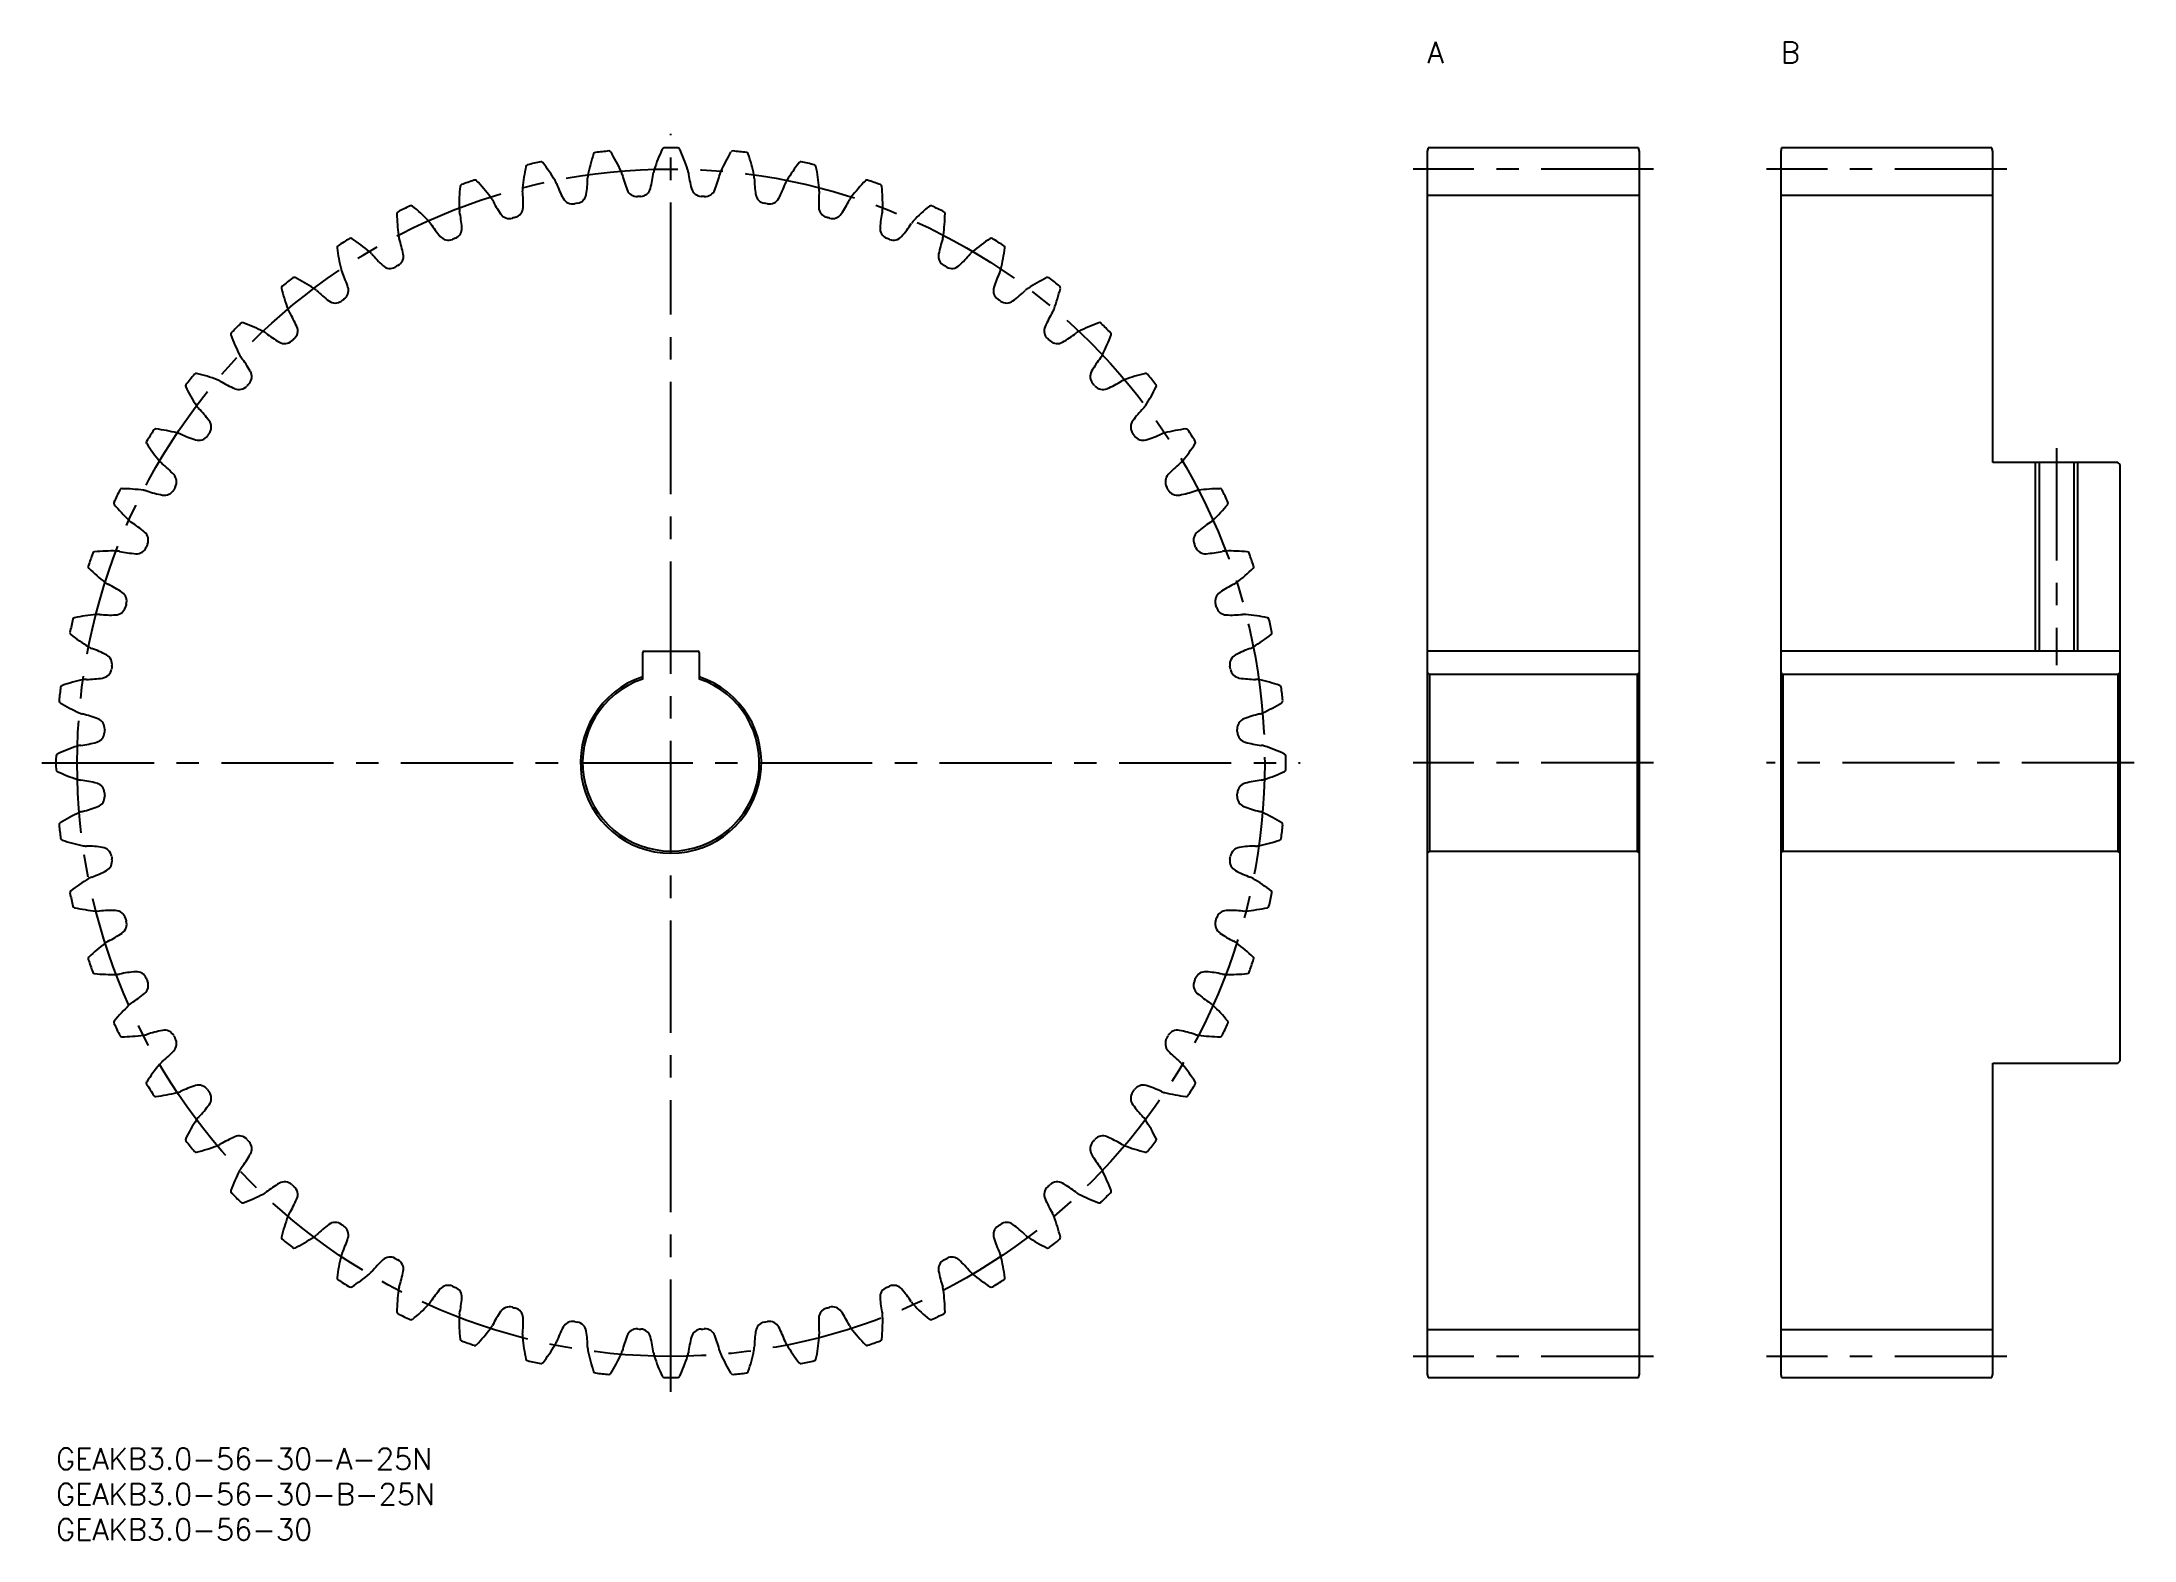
# Model space of a CAD drawing. Extents: x -2 to 294, y -13 to 199.
import ezdxf

# ---------------------------------------------------------------- set-up
doc = ezdxf.new("R2010")
doc.units = 0
doc.header["$LTSCALE"] = 0.5
doc.linetypes.add('CENTER', pattern=[50.8, 31.75, -6.35, 6.35, -6.35])
for name, color, linetype in [('MSM_CENTER', 1, 'CENTER'), ('MSM_CONTINUOUS', 7, 'CONTINUOUS'), ('MSM_NARROW', 5, 'CONTINUOUS'), ('MSM_PART_NUMBER', 7, 'CONTINUOUS')]:
    doc.layers.add(name, color=color, linetype=linetype)
doc.styles.get("Standard").update_dxf_attribs({"font": 'txt.shx', "height": 3, "bigfont": 'bigfont.shx'})

# ---------------------------------------------------------------- blocks, each defined once
blk = doc.blocks.new('*U3')
at = {"layer": 'MSM_PART_NUMBER'}
blk.add_text('GEAKB3.0-56-30-A-25N', height=3, dxfattribs=at).set_placement((0, -3))
blk = doc.blocks.new('*U4')
at = {"layer": 'MSM_PART_NUMBER'}
blk.add_text('GEAKB3.0-56-30-B-25N', height=3, dxfattribs=at).set_placement((0, -8))
blk = doc.blocks.new('*U5')
at = {"layer": 'MSM_PART_NUMBER'}
blk.add_text('GEAKB3.0-56-30', height=3, dxfattribs=at).set_placement((0, -13))
blk = doc.blocks.new('*U6')
at = {"layer": 'MSM_PART_NUMBER'}
blk.add_text('A', height=3, dxfattribs=at).set_placement((194, 196))
blk = doc.blocks.new('*U7')
at = {"layer": 'MSM_PART_NUMBER'}
blk.add_text('B', height=3, dxfattribs=at).set_placement((244, 196))

msp = doc.modelspace()

# ---------------------------------------------------------------- linework, layer by layer
at = {"layer": 'MSM_CENTER'}
for p, q in [((87, 8), (87, 186)), ((226, 181), (192, 181)), ((276, 181), (242, 181)), ((283, 141.5), (283, 110.8)), ((-2, 97), (176, 97)), ((226, 97), (192, 97)), ((294, 97), (242, 97)), ((226, 13), (192, 13)), ((276, 13), (242, 13))]:
    msp.add_line(p, q, dxfattribs=at)
msp.add_circle((87, 97), 84, dxfattribs=at)
at = {"layer": 'MSM_CONTINUOUS'}
for p, q in [((194.13, 184), (194, 183.5)), ((223.87, 184), (194.13, 184)), ((224, 183.5), (223.87, 184)), ((244.13, 184), (244, 183.5)), ((273.87, 184), (244.13, 184)), ((274, 183.5), (273.87, 184)), ((194, 183.5), (194, 10.5)), ((224, 10.5), (224, 183.5)), ((244, 183.5), (244, 10.5)), ((274, 139.5), (274, 183.5)), ((224, 177.25), (194, 177.25)), ((274, 177.25), (244, 177.25)), ((291.7, 139.5), (274, 139.5)), ((280.54, 139.5), (280.54, 112.8)), ((285.46, 139.5), (285.46, 112.8)), ((292, 139.2), (291.7, 139.5)), ((292, 54.8), (292, 139.2)), ((83, 108.84), (83, 112.6)), ((83.2, 112.8), (90.8, 112.8)), ((91, 112.6), (91, 108.84)), ((224, 112.8), (194, 112.8)), ((292, 112.8), (244, 112.8)), ((194, 109.8), (194.3, 109.5)), ((223.7, 109.5), (224, 109.8)), ((244, 109.8), (244.3, 109.5)), ((291.7, 109.5), (292, 109.8)), ((194.3, 109.5), (194.3, 84.5)), ((223.7, 109.5), (194.3, 109.5)), ((223.7, 109.5), (223.7, 84.5)), ((244.3, 109.5), (244.3, 84.5)), ((291.7, 109.5), (244.3, 109.5)), ((291.7, 109.5), (291.7, 84.5)), ((194.3, 84.5), (194, 84.2)), ((194.3, 84.5), (223.7, 84.5)), ((224, 84.2), (223.7, 84.5)), ((244.3, 84.5), (244, 84.2)), ((244.3, 84.5), (291.7, 84.5)), ((292, 84.2), (291.7, 84.5)), ((274, 10.5), (274, 54.5)), ((274, 54.5), (291.7, 54.5)), ((291.7, 54.5), (292, 54.8)), ((224, 16.75), (194, 16.75)), ((274, 16.75), (244, 16.75)), ((194, 10.5), (194.13, 10)), ((194.13, 10), (223.87, 10)), ((223.87, 10), (224, 10.5)), ((244, 10.5), (244.13, 10)), ((244.13, 10), (273.87, 10)), ((273.87, 10), (274, 10.5))]:
    msp.add_line(p, q, dxfattribs=at)
for centre, radius, start, end in [((87, 97), 87, 95.7957, 97.0614), ((78.24, 183.26), 0.3, 31.1006, 95.7957), ((111.21, 172.13), 28, 155.328, 161.6071), ((86.04, 183.69), 0.3, 90.6328, 155.328), ((87, 97), 87, 89.3672, 90.6328), ((87.96, 183.69), 0.3, 24.672, 89.3672), ((62.79, 172.13), 28, 18.3929, 24.672), ((95.76, 183.26), 0.3, 84.2043, 148.8994), ((87, 97), 87, 82.9386, 84.2043), ((93.89, 175.64), 28, 168.1851, 174.4643), ((66.78, 181.31), 0.3, 103.49, 168.1851), ((87, 97), 87, 102.2243, 103.49), ((68.64, 181.73), 0.3, 37.5291, 102.2243), ((46.67, 164.86), 28, 31.25, 37.5291), ((102.65, 174.37), 28, 161.7566, 168.0357), ((76.34, 183.04), 0.3, 97.0614, 161.7566), ((54.53, 168.95), 28, 24.8214, 31.1006), ((77.69, 179.66), 2.48, 13.7111, 24.8214), ((87, 180.18), 2.48, 161.6071, 172.7175), ((87, 180.18), 2.48, 7.2825, 18.3929), ((96.31, 179.66), 2.48, 155.1786, 166.2889), ((119.47, 168.95), 28, 148.8994, 155.1786), ((97.66, 183.04), 0.3, 18.2434, 82.9386), ((71.35, 174.37), 28, 11.9643, 18.2434), ((127.33, 164.86), 28, 142.4709, 148.75), ((105.36, 181.73), 0.3, 77.7757, 142.4709), ((87, 97), 87, 76.51, 77.7757), ((107.22, 181.31), 0.3, 11.8149, 76.5101), ((80.11, 175.64), 28, 5.5357, 11.8149), ((85.04, 175.91), 28, 174.6137, 180.8929), ((57.46, 178.51), 0.3, 109.9185, 174.6137), ((87, 97), 87, 108.6529, 109.9185), ((59.27, 179.15), 0.3, 43.9577, 108.6529), ((39.33, 159.92), 28, 37.6786, 43.9577), ((68.49, 178.1), 2.48, 174.4643, 185.5746), ((48.87, 176.19), 17.23, 357.9086, 5.5438), ((68.49, 178.1), 2.48, 20.1397, 31.25), ((86.99, 184.89), 17.23, 200.1705, 207.8057), ((57.98, 179.96), 17.23, 351.48, 359.1152), ((77.69, 179.66), 2.48, 168.0357, 179.146), ((96.84, 184.34), 17.23, 193.7419, 201.3771), ((82.19, 178.61), 1.5, 201.3771, 273.3749), ((82.65, 178.63), 1.5, 273.0536, 345.0515), ((67.45, 182.69), 17.23, 345.0515, 352.6867), ((106.55, 182.69), 17.23, 187.3133, 194.9485), ((91.35, 178.63), 1.5, 194.9485, 266.9464), ((91.81, 178.61), 1.5, 266.6251, 338.6229), ((77.16, 184.34), 17.23, 338.6229, 346.2581), ((96.31, 179.66), 2.48, 0.854, 11.9643), ((116.02, 179.96), 17.23, 180.8848, 188.52), ((87.01, 184.89), 17.23, 332.1943, 339.8295), ((105.51, 178.1), 2.48, 148.75, 159.8603), ((125.13, 176.19), 17.23, 174.4562, 182.0914), ((105.51, 178.1), 2.48, 354.4254, 5.5357), ((134.67, 159.92), 28, 136.0423, 142.3214), ((114.73, 179.15), 0.3, 71.3471, 136.0423), ((87, 97), 87, 70.0815, 71.3471), ((116.54, 178.51), 0.3, 5.3863, 70.0815), ((88.96, 175.91), 28, 359.1071, 5.3863), ((48.52, 174.69), 0.3, 116.3471, 181.0423), ((76.22, 175.2), 28, 181.0423, 187.3214), ((87, 97), 87, 115.0815, 116.3471), ((50.25, 175.52), 0.3, 50.3863, 115.0815), ((32.59, 154.19), 28, 44.1071, 50.3863), ((59.53, 175.52), 2.48, 180.8929, 192.0032), ((40.24, 171.42), 17.23, 4.3372, 11.9724), ((59.53, 175.52), 2.48, 26.5682, 37.6786), ((77.15, 184.34), 17.23, 206.5991, 214.2343), ((64.15, 175.49), 1.5, 214.2343, 286.2321), ((64.59, 175.62), 1.5, 285.9108, 357.9086), ((73.08, 177.56), 1.5, 207.8057, 279.8035), ((87, 97), 80.25, 99.4822, 99.8035), ((73.53, 177.63), 1.5, 279.4822, 351.48), ((87, 97), 80.25, 93.0536, 93.3749), ((87, 97), 80.25, 86.6251, 86.9464), ((100.47, 177.63), 1.5, 188.52, 260.5178), ((87, 97), 80.25, 80.1965, 80.5178), ((100.92, 177.56), 1.5, 260.1965, 332.1943), ((109.41, 175.62), 1.5, 182.0914, 254.0892), ((109.85, 175.49), 1.5, 253.7679, 325.7657), ((96.85, 184.34), 17.23, 325.7657, 333.4009), ((114.47, 175.52), 2.48, 142.3214, 153.4318), ((133.76, 171.42), 17.23, 168.0276, 175.6628), ((114.47, 175.52), 2.48, 347.9968, 359.1072), ((141.41, 154.19), 28, 129.6137, 135.8929), ((123.75, 175.52), 0.3, 64.9185, 129.6137), ((87, 97), 87, 63.6529, 64.9185), ((97.78, 175.2), 28, 352.6786, 358.9577), ((125.48, 174.69), 0.3, 358.9577, 63.6529), ((50.91, 171.95), 2.48, 32.9968, 44.1071), ((67.44, 182.69), 17.23, 213.0276, 220.6628), ((55.93, 172.61), 1.5, 292.3394, 4.3372), ((87, 97), 80.25, 105.9108, 106.2321), ((87, 97), 80.25, 73.7679, 74.0892), ((118.07, 172.61), 1.5, 175.6628, 247.6607), ((106.56, 182.69), 17.23, 319.3372, 326.9724), ((123.09, 171.95), 2.48, 135.8929, 147.0032), ((40.06, 169.9), 0.3, 122.7757, 187.4709), ((67.53, 173.5), 28, 187.4709, 193.75), ((87, 97), 87, 121.51, 122.7757), ((41.69, 170.92), 0.3, 56.8149, 121.51), ((26.52, 147.73), 28, 50.5357, 56.8149), ((42.74, 167.43), 2.48, 39.4254, 50.5357), ((57.97, 179.96), 17.23, 219.4562, 227.0914), ((47.66, 168.66), 1.5, 298.7679, 10.7657), ((50.91, 171.95), 2.48, 187.3214, 198.4318), ((32.2, 165.72), 17.23, 10.7657, 18.4009), ((55.5, 172.44), 1.5, 220.6628, 292.6607), ((87, 97), 80.25, 112.3393, 112.6607), ((87, 97), 80.25, 67.3393, 67.6607), ((118.5, 172.44), 1.5, 247.3393, 319.3372), ((126.34, 168.66), 1.5, 169.2343, 241.2321), ((141.8, 165.72), 17.23, 161.5991, 169.2343), ((123.09, 171.95), 2.48, 341.5682, 352.6786), ((116.03, 179.96), 17.23, 312.9086, 320.5438), ((131.26, 167.43), 2.48, 129.4643, 140.5746), ((147.48, 147.73), 28, 123.1851, 129.4643), ((132.31, 170.92), 0.3, 58.49, 123.1851), ((87, 97), 87, 57.2243, 58.49), ((106.47, 173.5), 28, 346.25, 352.5291), ((133.94, 169.9), 0.3, 352.5291, 57.2244), ((42.74, 167.43), 2.48, 193.75, 204.8603), ((24.85, 159.15), 17.23, 17.1943, 24.8295), ((47.26, 168.44), 1.5, 227.0914, 299.0892), ((87, 97), 80.25, 118.7679, 119.0892), ((87, 97), 80.25, 60.9108, 61.2321), ((126.74, 168.44), 1.5, 240.9108, 312.9086), ((149.15, 159.15), 17.23, 155.1705, 162.8057), ((131.26, 167.43), 2.48, 335.1397, 346.25), ((32.2, 164.18), 0.3, 129.2043, 193.8994), ((59.09, 170.84), 28, 193.8994, 200.1786), ((87, 97), 87, 127.9386, 129.2043), ((33.7, 165.38), 0.3, 63.2434, 127.9386), ((21.22, 140.64), 28, 56.9643, 63.2434), ((35.14, 162.04), 2.48, 45.854, 56.9643), ((48.86, 176.19), 17.23, 225.8848, 233.52), ((39.88, 163.8), 1.5, 305.1965, 17.1943), ((134.12, 163.8), 1.5, 162.8057, 234.8035), ((125.14, 176.19), 17.23, 306.48, 314.1152), ((138.86, 162.04), 2.48, 123.0357, 134.146), ((152.78, 140.64), 28, 116.7566, 123.0357), ((140.3, 165.38), 0.3, 52.0614, 116.7566), ((87, 97), 87, 50.7957, 52.0614), ((114.91, 170.84), 28, 339.8214, 346.1006), ((141.8, 164.18), 0.3, 346.1006, 50.7958), ((35.14, 162.04), 2.48, 200.1786, 211.2889), ((18.28, 151.81), 17.23, 23.6229, 31.2581), ((39.51, 163.54), 1.5, 233.52, 305.5178), ((87, 97), 80.25, 125.1965, 125.5178), ((87, 97), 80.25, 54.4822, 54.8035), ((134.49, 163.54), 1.5, 234.4822, 306.48), ((155.72, 151.81), 17.23, 148.7419, 156.3771), ((138.86, 162.04), 2.48, 328.7111, 339.8214), ((25.02, 157.63), 0.3, 135.6328, 200.328), ((51, 167.25), 28, 200.328, 206.6071), ((87, 97), 87, 134.3672, 135.6328), ((26.37, 158.98), 0.3, 69.672, 134.3672), ((16.75, 133), 28, 63.3929, 69.672), ((28.18, 155.82), 2.48, 52.2825, 63.3929), ((40.23, 171.42), 17.23, 232.3133, 239.9485), ((87, 97), 80.25, 131.6251, 131.9464), ((32.7, 158.11), 1.5, 311.625, 23.6229), ((141.3, 158.11), 1.5, 156.3771, 228.3749), ((87, 97), 80.25, 48.0536, 48.3749), ((133.77, 171.42), 17.23, 300.0515, 307.6867), ((145.82, 155.82), 2.48, 116.6071, 127.7175), ((157.25, 133), 28, 110.328, 116.6071), ((147.63, 158.98), 0.3, 45.6328, 110.328), ((87, 97), 87, 44.3672, 45.6328), ((123, 167.25), 28, 333.3929, 339.672), ((148.98, 157.63), 0.3, 339.672, 44.3672), ((28.18, 155.82), 2.48, 206.6071, 217.7175), ((12.58, 143.77), 17.23, 30.0515, 37.6867), ((32.36, 157.8), 1.5, 239.9485, 311.9464), ((141.64, 157.8), 1.5, 228.0536, 300.0515), ((161.42, 143.77), 17.23, 142.3133, 149.9485), ((145.82, 155.82), 2.48, 322.2825, 333.3929), ((87, 97), 87, 140.7957, 142.0614), ((19.82, 151.8), 0.3, 76.1006, 140.7958), ((13.16, 124.91), 28, 69.8214, 76.1006), ((21.96, 148.86), 2.48, 58.7111, 69.8214), ((32.19, 165.72), 17.23, 238.7419, 246.3771), ((26.2, 151.64), 1.5, 318.0536, 30.0515), ((147.8, 151.64), 1.5, 149.9485, 221.9464), ((141.81, 165.72), 17.23, 293.6229, 301.2581), ((152.04, 148.86), 2.48, 110.1786, 121.2889), ((160.84, 124.91), 28, 103.8994, 110.1786), ((154.18, 151.8), 0.3, 39.2043, 103.8994), ((87, 97), 87, 37.9386, 39.2043), ((18.62, 150.3), 0.3, 142.0614, 206.7566), ((43.36, 162.78), 28, 206.7566, 213.0357), ((25.89, 151.3), 1.5, 246.3771, 318.3749), ((87, 97), 80.25, 138.0536, 138.3749), ((87, 97), 80.25, 41.6251, 41.9464), ((148.11, 151.3), 1.5, 221.6251, 293.6229), ((130.64, 162.78), 28, 326.9643, 333.2434), ((155.38, 150.3), 0.3, 333.2434, 37.9386), ((21.96, 148.86), 2.48, 213.0357, 224.146), ((7.81, 135.14), 17.23, 36.48, 44.1152), ((20.46, 144.49), 1.5, 324.4822, 36.48), ((153.54, 144.49), 1.5, 143.52, 215.5178), ((166.19, 135.14), 17.23, 135.8848, 143.52), ((152.04, 148.86), 2.48, 315.854, 326.9643), ((13.08, 142.31), 0.3, 148.49, 213.1851), ((87, 97), 87, 147.2243, 148.49), ((36.27, 157.48), 28, 213.1851, 219.4643), ((14.1, 143.94), 0.3, 82.5291, 147.2243), ((10.5, 116.47), 28, 76.25, 82.5291), ((16.57, 141.26), 2.48, 65.1397, 76.25), ((24.85, 159.15), 17.23, 245.1705, 252.8057), ((20.2, 144.12), 1.5, 252.8057, 324.8035), ((87, 97), 80.25, 144.4822, 144.8035), ((87, 97), 80.25, 35.1965, 35.5178), ((153.8, 144.12), 1.5, 215.1965, 287.1943), ((149.15, 159.15), 17.23, 287.1943, 294.8295), ((157.43, 141.26), 2.48, 103.75, 114.8603), ((163.5, 116.47), 28, 97.4709, 103.75), ((137.73, 157.48), 28, 320.5357, 326.8149), ((159.9, 143.94), 0.3, 32.7757, 97.4709), ((87, 97), 87, 31.51, 32.7757), ((160.92, 142.31), 0.3, 326.8149, 31.5101), ((16.57, 141.26), 2.48, 219.4643, 230.5746), ((4.04, 126.03), 17.23, 42.9086, 50.5438), ((169.96, 126.03), 17.23, 129.4562, 137.0914), ((157.43, 141.26), 2.48, 309.4254, 320.5357), ((15.56, 136.74), 1.5, 330.9108, 42.9086), ((158.44, 136.74), 1.5, 137.0914, 209.0892), ((8.48, 133.75), 0.3, 154.9185, 219.6137), ((87, 97), 87, 153.6529, 154.9185), ((29.81, 151.41), 28, 219.6137, 225.8929), ((9.31, 135.48), 0.3, 88.9577, 153.6529), ((8.8, 107.78), 28, 82.6786, 88.9577), ((12.05, 133.09), 2.48, 71.5682, 82.6786), ((18.28, 151.8), 17.23, 251.5991, 259.2343), ((15.34, 136.34), 1.5, 259.2343, 331.2321), ((87, 97), 80.25, 150.9108, 151.2321), ((87, 97), 80.25, 28.7679, 29.0892), ((158.66, 136.34), 1.5, 208.7679, 280.7657), ((155.72, 151.8), 17.23, 280.7657, 288.4009), ((161.95, 133.09), 2.48, 97.3214, 108.4318), ((165.2, 107.78), 28, 91.0423, 97.3214), ((144.19, 151.41), 28, 314.1071, 320.3863), ((164.69, 135.48), 0.3, 26.3471, 91.0423), ((87, 97), 87, 25.0815, 26.3471), ((165.52, 133.75), 0.3, 320.3863, 25.0815), ((12.05, 133.09), 2.48, 225.8929, 237.0032), ((1.31, 116.56), 17.23, 49.3372, 56.9724), ((172.69, 116.56), 17.23, 123.0276, 130.6628), ((161.95, 133.09), 2.48, 302.9968, 314.1072), ((11.39, 128.07), 1.5, 265.6628, 337.6607), ((11.56, 128.5), 1.5, 337.3393, 49.3372), ((87, 97), 80.25, 157.3393, 157.6607), ((162.44, 128.5), 1.5, 130.6628, 202.6607), ((87, 97), 80.25, 22.3393, 22.6607), ((162.61, 128.07), 1.5, 202.3393, 274.3372), ((4.85, 124.73), 0.3, 161.3471, 226.0423), ((87, 97), 87, 160.0815, 161.3471), ((24.08, 144.67), 28, 226.0423, 232.3214), ((5.49, 126.54), 0.3, 95.3863, 160.0814), ((8.09, 98.96), 28, 89.1071, 95.3863), ((8.48, 124.47), 2.48, 77.9968, 89.1071), ((12.58, 143.76), 17.23, 258.0276, 265.6628), ((161.42, 143.76), 17.23, 274.3372, 281.9724), ((165.52, 124.47), 2.48, 90.8929, 102.0032), ((165.91, 98.96), 28, 84.6137, 90.8929), ((149.92, 144.67), 28, 307.6786, 313.9577), ((168.51, 126.54), 0.3, 19.9185, 84.6137), ((87, 97), 87, 18.6529, 19.9185), ((169.15, 124.73), 0.3, 313.9577, 18.6529), ((8.48, 124.47), 2.48, 232.3214, 243.4318), ((-0.34, 106.85), 17.23, 55.7657, 63.4009), ((174.34, 106.85), 17.23, 116.5991, 124.2343), ((165.52, 124.47), 2.48, 296.5682, 307.6786), ((8.38, 119.41), 1.5, 272.0914, 344.0892), ((8.51, 119.85), 1.5, 343.7679, 55.7657), ((87, 97), 80.25, 163.7679, 164.0892), ((165.49, 119.85), 1.5, 124.2343, 196.2321), ((87, 97), 80.25, 15.9108, 16.2321), ((165.62, 119.41), 1.5, 195.9108, 267.9086), ((87, 97), 87, 166.51, 167.7757), ((2.69, 117.22), 0.3, 101.8149, 166.51), ((8.36, 90.11), 28, 95.5357, 101.8149), ((5.9, 115.51), 2.48, 84.4254, 95.5357), ((7.81, 135.13), 17.23, 264.4562, 272.0914), ((166.19, 135.13), 17.23, 267.9086, 275.5438), ((168.1, 115.51), 2.48, 84.4643, 95.5746), ((165.64, 90.11), 28, 78.1851, 84.4643), ((171.31, 117.22), 0.3, 13.49, 78.1851), ((87, 97), 87, 12.2243, 13.49), ((2.27, 115.36), 0.3, 167.7757, 232.4709), ((19.14, 137.33), 28, 232.4709, 238.75), ((5.9, 115.51), 2.48, 238.75, 249.8603), ((-0.89, 97.01), 17.23, 62.1943, 69.8295), ((83.2, 112.6), 0.2, 90, 180), ((90.8, 112.6), 0.2, 0, 90), ((174.89, 97.01), 17.23, 110.1705, 117.8057), ((168.1, 115.51), 2.48, 290.1397, 301.25), ((154.86, 137.33), 28, 301.25, 307.5291), ((171.73, 115.36), 0.3, 307.5291, 12.2244), ((6.37, 110.47), 1.5, 278.52, 350.5178), ((6.44, 110.92), 1.5, 350.1965, 62.1943), ((87, 97), 80.25, 170.1965, 170.5178), ((167.56, 110.92), 1.5, 117.8057, 189.8035), ((87, 97), 80.25, 9.4822, 9.8035), ((167.63, 110.47), 1.5, 189.4822, 261.48), ((87, 97), 87, 172.9386, 174.2043), ((0.96, 107.66), 0.3, 108.2434, 172.9386), ((9.63, 81.35), 28, 101.9643, 108.2434), ((4.34, 106.31), 2.48, 90.854, 101.9643), ((4.04, 126.02), 17.23, 270.8848, 278.52), ((87, 97), 12.8, 108.21, 71.79), ((87, 97), 12.5, 108.6629, 71.3371), ((169.96, 126.02), 17.23, 261.48, 269.1152), ((169.66, 106.31), 2.48, 78.0357, 89.146), ((164.37, 81.35), 28, 71.7566, 78.0357), ((173.04, 107.66), 0.3, 7.0614, 71.7566), ((87, 97), 87, 5.7957, 7.0614), ((0.74, 105.76), 0.3, 174.2043, 238.8994), ((15.05, 129.47), 28, 238.8994, 245.1786), ((4.34, 106.31), 2.48, 245.1786, 256.2889), ((-0.34, 87.16), 17.23, 68.6229, 76.2581), ((174.34, 87.16), 17.23, 103.7419, 111.3771), ((169.66, 106.31), 2.48, 283.7111, 294.8214), ((158.95, 129.47), 28, 294.8214, 301.1006), ((173.26, 105.76), 0.3, 301.1006, 5.7958), ((5.37, 101.35), 1.5, 284.9485, 356.9464), ((5.39, 101.81), 1.5, 356.625, 68.6229), ((87, 97), 80.25, 176.6251, 176.9464), ((168.61, 101.81), 1.5, 111.3771, 183.3749), ((87, 97), 80.25, 3.0536, 3.3749), ((168.63, 101.35), 1.5, 183.0536, 255.0515), ((87, 97), 87, 179.3672, 180.6328), ((0.31, 97.96), 0.3, 114.672, 179.3671), ((11.87, 72.79), 28, 108.3929, 114.672), ((3.82, 97), 2.48, 97.2825, 108.3929), ((1.31, 116.55), 17.23, 277.3133, 284.9485), ((172.69, 116.55), 17.23, 255.0515, 262.6867), ((170.18, 97), 2.48, 71.6071, 82.7175), ((162.13, 72.79), 28, 65.328, 71.6071), ((173.69, 97.96), 0.3, 0.6328, 65.328), ((87, 97), 87, 359.3672, 0.6328), ((0.31, 96.04), 0.3, 180.6328, 245.328), ((11.87, 121.21), 28, 245.328, 251.6071), ((162.13, 121.21), 28, 288.3929, 294.672), ((173.69, 96.04), 0.3, 294.672, 359.3672), ((3.82, 97), 2.48, 251.6071, 262.7175), ((1.31, 77.45), 17.23, 75.0515, 82.6867), ((5.37, 92.65), 1.5, 3.0536, 75.0515), ((5.39, 92.19), 1.5, 291.3771, 3.3749), ((87, 97), 80.25, 183.0536, 183.3749), ((87, 97), 80.25, 356.6251, 356.9464), ((168.61, 92.19), 1.5, 176.6251, 248.6229), ((168.63, 92.65), 1.5, 104.9485, 176.9464), ((172.69, 77.45), 17.23, 97.3133, 104.9485), ((170.18, 97), 2.48, 277.2825, 288.3929), ((15.05, 64.53), 28, 114.8214, 121.1006), ((4.34, 87.69), 2.48, 103.7111, 114.8214), ((-0.34, 106.84), 17.23, 283.7419, 291.3771), ((174.34, 106.84), 17.23, 248.6229, 256.2581), ((169.66, 87.69), 2.48, 65.1786, 76.2889), ((158.95, 64.53), 28, 58.8994, 65.1786), ((0.74, 88.24), 0.3, 121.1006, 185.7957), ((87, 97), 87, 185.7957, 187.0614), ((0.96, 86.34), 0.3, 187.0614, 251.7566), ((9.63, 112.65), 28, 251.7566, 258.0357), ((164.37, 112.65), 28, 281.9643, 288.2434), ((173.04, 86.34), 0.3, 288.2434, 352.9386), ((87, 97), 87, 352.9386, 354.2043), ((173.26, 88.24), 0.3, 354.2043, 58.8994), ((4.34, 87.69), 2.48, 258.0357, 269.146), ((4.04, 67.98), 17.23, 81.48, 89.1152), ((6.37, 83.53), 1.5, 9.4822, 81.48), ((6.44, 83.08), 1.5, 297.8057, 9.8035), ((87, 97), 80.25, 189.4822, 189.8035), ((167.56, 83.08), 1.5, 170.1965, 242.1943), ((87, 97), 80.25, 350.1965, 350.5178), ((167.63, 83.53), 1.5, 98.52, 170.5178), ((169.96, 67.98), 17.23, 90.8848, 98.52), ((169.66, 87.69), 2.48, 270.854, 281.9643), ((19.14, 56.67), 28, 121.25, 127.5291), ((5.9, 78.49), 2.48, 110.1397, 121.25), ((-0.89, 96.99), 17.23, 290.1705, 297.8057), ((174.89, 96.99), 17.23, 242.1943, 249.8295), ((168.1, 78.49), 2.48, 58.75, 69.8603), ((154.86, 56.67), 28, 52.4709, 58.75), ((2.27, 78.64), 0.3, 127.5291, 192.2243), ((87, 97), 87, 192.2243, 193.49), ((87, 97), 87, 346.51, 347.7757), ((171.73, 78.64), 0.3, 347.7757, 52.4709), ((2.69, 76.78), 0.3, 193.49, 258.1851), ((8.36, 103.89), 28, 258.1851, 264.4643), ((5.9, 78.49), 2.48, 264.4643, 275.5746), ((7.81, 58.87), 17.23, 87.9086, 95.5438), ((8.38, 74.59), 1.5, 15.9108, 87.9086), ((8.51, 74.15), 1.5, 304.2343, 16.2321), ((87, 97), 80.25, 195.9108, 196.2321), ((165.49, 74.15), 1.5, 163.7679, 235.7657), ((87, 97), 80.25, 343.7679, 344.0892), ((165.62, 74.59), 1.5, 92.0914, 164.0892), ((166.19, 58.87), 17.23, 84.4562, 92.0914), ((168.1, 78.49), 2.48, 264.4254, 275.5357), ((165.64, 103.89), 28, 275.5357, 281.8149), ((171.31, 76.78), 0.3, 281.8149, 346.5101), ((24.08, 49.33), 28, 127.6786, 133.9577), ((8.48, 69.53), 2.48, 116.5682, 127.6786), ((-0.34, 87.15), 17.23, 296.5991, 304.2343), ((174.34, 87.15), 17.23, 235.7657, 243.4009), ((165.52, 69.53), 2.48, 52.3214, 63.4318), ((149.92, 49.33), 28, 46.0423, 52.3214), ((4.85, 69.27), 0.3, 133.9577, 198.6528), ((87, 97), 87, 198.6529, 199.9185), ((87, 97), 87, 340.0815, 341.3471), ((169.15, 69.27), 0.3, 341.3471, 46.0423), ((5.49, 67.46), 0.3, 199.9185, 264.6137), ((8.09, 95.04), 28, 264.6137, 270.8929), ((8.48, 69.53), 2.48, 270.8929, 282.0032), ((12.58, 50.24), 17.23, 94.3372, 101.9724), ((11.39, 65.93), 1.5, 22.3393, 94.3372), ((11.56, 65.5), 1.5, 310.6628, 22.6607), ((87, 97), 80.25, 202.3393, 202.6607), ((162.44, 65.5), 1.5, 157.3393, 229.3372), ((87, 97), 80.25, 337.3393, 337.6607), ((162.61, 65.93), 1.5, 85.6628, 157.6607), ((161.42, 50.24), 17.23, 78.0276, 85.6628), ((165.52, 69.53), 2.48, 257.9968, 269.1071), ((165.91, 95.04), 28, 269.1071, 275.3863), ((168.51, 67.46), 0.3, 275.3863, 340.0815), ((29.81, 42.59), 28, 134.1071, 140.3863), ((12.05, 60.91), 2.48, 122.9968, 134.1071), ((1.31, 77.44), 17.23, 303.0276, 310.6628), ((172.69, 77.44), 17.23, 229.3372, 236.9724), ((161.95, 60.91), 2.48, 45.8929, 57.0032), ((144.19, 42.59), 28, 39.6137, 45.8929), ((8.48, 60.25), 0.3, 140.3863, 205.0814), ((87, 97), 87, 205.0815, 206.3471), ((87, 97), 87, 333.6529, 334.9185), ((165.52, 60.25), 0.3, 334.9185, 39.6137), ((9.31, 58.52), 0.3, 206.3471, 271.0423), ((8.8, 86.22), 28, 271.0423, 277.3214), ((12.05, 60.91), 2.48, 277.3214, 288.4318), ((18.28, 42.2), 17.23, 100.7657, 108.4009), ((15.34, 57.66), 1.5, 28.7679, 100.7657), ((87, 97), 80.25, 208.7679, 209.0892), ((15.56, 57.26), 1.5, 317.0914, 29.0892), ((158.44, 57.26), 1.5, 150.9108, 222.9086), ((87, 97), 80.25, 330.9108, 331.2321), ((158.66, 57.66), 1.5, 79.2343, 151.2321), ((155.72, 42.2), 17.23, 71.5991, 79.2343), ((161.95, 60.91), 2.48, 251.5682, 262.6786), ((165.2, 86.22), 28, 262.6786, 268.9577), ((164.69, 58.52), 0.3, 268.9577, 333.6529), ((36.27, 36.52), 28, 140.5357, 146.8149), ((16.57, 52.74), 2.48, 129.4254, 140.5357), ((4.04, 67.97), 17.23, 309.4562, 317.0914), ((169.96, 67.97), 17.23, 222.9086, 230.5438), ((157.43, 52.74), 2.48, 39.4643, 50.5746), ((137.73, 36.52), 28, 33.1851, 39.4643), ((13.08, 51.69), 0.3, 146.8149, 211.51), ((87, 97), 87, 211.51, 212.7757), ((10.5, 77.53), 28, 277.4709, 283.75), ((16.57, 52.74), 2.48, 283.75, 294.8603), ((24.85, 34.85), 17.23, 107.1943, 114.8295), ((20.2, 49.88), 1.5, 35.1965, 107.1943), ((87, 97), 80.25, 215.1965, 215.5178), ((20.46, 49.51), 1.5, 323.52, 35.5178), ((153.54, 49.51), 1.5, 144.4822, 216.48), ((87, 97), 80.25, 324.4822, 324.8035), ((153.8, 49.88), 1.5, 72.8057, 144.8035), ((149.15, 34.85), 17.23, 65.1705, 72.8057), ((157.43, 52.74), 2.48, 245.1397, 256.25), ((163.5, 77.53), 28, 256.25, 262.5291), ((87, 97), 87, 327.2243, 328.49), ((160.92, 51.69), 0.3, 328.49, 33.1851), ((14.1, 50.06), 0.3, 212.7757, 277.4709), ((7.81, 58.86), 17.23, 315.8848, 323.52), ((166.19, 58.86), 17.23, 216.48, 224.1152), ((159.9, 50.06), 0.3, 262.5291, 327.2243), ((43.36, 31.22), 28, 146.9643, 153.2434), ((21.96, 45.14), 2.48, 135.854, 146.9643), ((152.04, 45.14), 2.48, 33.0357, 44.146), ((130.64, 31.22), 28, 26.7566, 33.0357), ((18.62, 43.7), 0.3, 153.2434, 217.9386), ((87, 97), 87, 217.9386, 219.2043), ((19.82, 42.2), 0.3, 219.2043, 283.8994), ((13.16, 69.09), 28, 283.8994, 290.1786), ((21.96, 45.14), 2.48, 290.1786, 301.2889), ((32.19, 28.28), 17.23, 113.6229, 121.2581), ((25.89, 42.7), 1.5, 41.625, 113.6229), ((12.58, 50.23), 17.23, 322.3133, 329.9485), ((87, 97), 80.25, 221.6251, 221.9464), ((26.2, 42.36), 1.5, 329.9485, 41.9464), ((147.8, 42.36), 1.5, 138.0536, 210.0515), ((161.42, 50.23), 17.23, 210.0515, 217.6867), ((87, 97), 80.25, 318.0536, 318.3749), ((148.11, 42.7), 1.5, 66.3771, 138.3749), ((141.81, 28.28), 17.23, 58.7419, 66.3771), ((152.04, 45.14), 2.48, 238.7111, 249.8214), ((160.84, 69.09), 28, 249.8214, 256.1006), ((154.18, 42.2), 0.3, 256.1006, 320.7958), ((87, 97), 87, 320.7957, 322.0614), ((155.38, 43.7), 0.3, 322.0614, 26.7566), ((51, 26.75), 28, 153.3929, 159.672), ((28.18, 38.18), 2.48, 142.2825, 153.3929), ((145.82, 38.18), 2.48, 26.6071, 37.7175), ((123, 26.75), 28, 20.328, 26.6071), ((25.02, 36.37), 0.3, 159.672, 224.3672), ((87, 97), 87, 224.3672, 225.6328), ((16.75, 61), 28, 290.328, 296.6071), ((28.18, 38.18), 2.48, 296.6071, 307.7175), ((40.23, 22.58), 17.23, 120.0515, 127.6867), ((32.36, 36.2), 1.5, 48.0536, 120.0515), ((87, 97), 80.25, 228.0536, 228.3749), ((32.7, 35.89), 1.5, 336.3771, 48.3749), ((141.3, 35.89), 1.5, 131.6251, 203.6229), ((87, 97), 80.25, 311.6251, 311.9464), ((141.64, 36.2), 1.5, 59.9485, 131.9464), ((133.77, 22.58), 17.23, 52.3133, 59.9485), ((145.82, 38.18), 2.48, 232.2825, 243.3929), ((157.25, 61), 28, 243.3929, 249.672), ((87, 97), 87, 314.3672, 315.6328), ((148.98, 36.37), 0.3, 315.6328, 20.328), ((26.37, 35.02), 0.3, 225.6328, 290.328), ((59.09, 23.16), 28, 159.8214, 166.1006), ((35.14, 31.96), 2.48, 148.7111, 159.8214), ((18.28, 42.19), 17.23, 328.7419, 336.3771), ((155.72, 42.19), 17.23, 203.6229, 211.2581), ((138.86, 31.96), 2.48, 20.1786, 31.2889), ((114.91, 23.16), 28, 13.8994, 20.1786), ((147.63, 35.02), 0.3, 249.672, 314.3672), ((32.2, 29.82), 0.3, 166.1006, 230.7958), ((21.22, 53.36), 28, 296.7566, 303.0357), ((35.14, 31.96), 2.48, 303.0357, 314.146), ((48.86, 17.81), 17.23, 126.48, 134.1152), ((39.51, 30.46), 1.5, 54.4822, 126.48), ((87, 97), 80.25, 234.4822, 234.8035), ((24.85, 34.85), 17.23, 335.1705, 342.8057), ((39.88, 30.2), 1.5, 342.8057, 54.8035), ((134.12, 30.2), 1.5, 125.1965, 197.1943), ((149.15, 34.85), 17.23, 197.1943, 204.8295), ((87, 97), 80.25, 305.1965, 305.5178), ((134.49, 30.46), 1.5, 53.52, 125.5178), ((125.14, 17.81), 17.23, 45.8848, 53.52), ((138.86, 31.96), 2.48, 225.854, 236.9643), ((152.78, 53.36), 28, 236.9643, 243.2434), ((141.8, 29.82), 0.3, 309.2043, 13.8994), ((87, 97), 87, 230.7957, 232.0614), ((33.7, 28.62), 0.3, 232.0614, 296.7566), ((67.53, 20.5), 28, 166.25, 172.5291), ((42.74, 26.57), 2.48, 155.1397, 166.25), ((57.97, 14.04), 17.23, 132.9086, 140.5438), ((47.26, 25.56), 1.5, 60.9108, 132.9086), ((87, 97), 80.25, 240.9108, 241.2321), ((47.66, 25.34), 1.5, 349.2343, 61.2321), ((126.34, 25.34), 1.5, 118.7679, 190.7657), ((87, 97), 80.25, 298.7679, 299.0892), ((126.74, 25.56), 1.5, 47.0914, 119.0892), ((116.03, 14.04), 17.23, 39.4562, 47.0914), ((131.26, 26.57), 2.48, 13.75, 24.8603), ((106.47, 20.5), 28, 7.4709, 13.75), ((140.3, 28.62), 0.3, 243.2434, 307.9386), ((87, 97), 87, 307.9386, 309.2043), ((40.06, 24.1), 0.3, 172.5291, 237.2243), ((87, 97), 87, 237.2243, 238.49), ((26.52, 46.27), 28, 303.1851, 309.4643), ((42.74, 26.57), 2.48, 309.4643, 320.5746), ((32.2, 28.28), 17.23, 341.5991, 349.2343), ((141.8, 28.28), 17.23, 190.7657, 198.4009), ((131.26, 26.57), 2.48, 219.4254, 230.5357), ((147.48, 46.27), 28, 230.5357, 236.8149), ((87, 97), 87, 301.51, 302.7757), ((133.94, 24.1), 0.3, 302.7757, 7.4709), ((41.69, 23.08), 0.3, 238.49, 303.1851), ((76.22, 18.8), 28, 172.6786, 178.9577), ((50.91, 22.05), 2.48, 161.5682, 172.6786), ((67.44, 11.31), 17.23, 139.3372, 146.9724), ((55.5, 21.56), 1.5, 67.3393, 139.3372), ((87, 97), 80.25, 247.3393, 247.6607), ((55.93, 21.39), 1.5, 355.6628, 67.6607), ((40.24, 22.58), 17.23, 348.0276, 355.6628), ((118.07, 21.39), 1.5, 112.3393, 184.3372), ((133.76, 22.58), 17.23, 184.3372, 191.9724), ((87, 97), 80.25, 292.3393, 292.6607), ((118.5, 21.56), 1.5, 40.6628, 112.6607), ((106.56, 11.31), 17.23, 33.0276, 40.6628), ((123.09, 22.05), 2.48, 7.3214, 18.4318), ((97.78, 18.8), 28, 1.0423, 7.3214), ((132.31, 23.08), 0.3, 236.8149, 301.5101), ((48.52, 19.31), 0.3, 178.9577, 243.6529), ((87, 97), 87, 243.6529, 244.9185), ((50.25, 18.48), 0.3, 244.9185, 309.6137), ((32.59, 39.81), 28, 309.6137, 315.8929), ((50.91, 22.05), 2.48, 315.8929, 327.0032), ((59.53, 18.48), 2.48, 167.9968, 179.1071), ((85.04, 18.09), 28, 179.1071, 185.3863), ((77.15, 9.66), 17.23, 145.7657, 153.4009), ((64.15, 18.51), 1.5, 73.7679, 145.7657), ((87, 97), 80.25, 253.7679, 254.0892), ((64.59, 18.38), 1.5, 2.0914, 74.0892), ((48.87, 17.81), 17.23, 354.4562, 2.0914), ((73.08, 16.44), 1.5, 80.1965, 152.1943), ((87, 97), 80.25, 260.1965, 260.5178), ((73.53, 16.37), 1.5, 8.52, 80.5178), ((100.47, 16.37), 1.5, 99.4822, 171.48), ((87, 97), 80.25, 279.4822, 279.8035), ((100.92, 16.44), 1.5, 27.8057, 99.8035), ((125.13, 17.81), 17.23, 177.9086, 185.5438), ((109.41, 18.38), 1.5, 105.9108, 177.9086), ((87, 97), 80.25, 285.9108, 286.2321), ((109.85, 18.51), 1.5, 34.2343, 106.2321), ((96.85, 9.66), 17.23, 26.5991, 34.2343), ((88.96, 18.09), 28, 354.6137, 0.8929), ((114.47, 18.48), 2.48, 0.8929, 12.0032), ((123.09, 22.05), 2.48, 212.9968, 224.1071), ((141.41, 39.81), 28, 224.1071, 230.3863), ((123.75, 18.48), 0.3, 230.3863, 295.0815), ((87, 97), 87, 295.0815, 296.3471), ((125.48, 19.31), 0.3, 296.3471, 1.0423), ((57.46, 15.49), 0.3, 185.3863, 250.0815), ((87, 97), 87, 250.0815, 251.3471), ((39.33, 34.08), 28, 316.0423, 322.3214), ((59.53, 18.48), 2.48, 322.3214, 333.4318), ((68.49, 15.9), 2.48, 174.4254, 185.5357), ((93.89, 18.36), 28, 185.5357, 191.8149), ((68.49, 15.9), 2.48, 328.75, 339.8603), ((86.99, 9.11), 17.23, 152.1943, 159.8295), ((57.98, 14.04), 17.23, 0.8848, 8.52), ((96.84, 9.66), 17.23, 158.6229, 166.2581), ((82.19, 15.39), 1.5, 86.6251, 158.6229), ((87, 97), 80.25, 266.6251, 266.9464), ((82.65, 15.37), 1.5, 14.9485, 86.9464), ((67.45, 11.31), 17.23, 7.3133, 14.9485), ((106.55, 11.31), 17.23, 165.0515, 172.6867), ((91.35, 15.37), 1.5, 93.0536, 165.0515), ((87, 97), 80.25, 273.0536, 273.3749), ((91.81, 15.39), 1.5, 21.3771, 93.3749), ((77.16, 9.66), 17.23, 13.7419, 21.3771), ((116.02, 14.04), 17.23, 171.48, 179.1152), ((87.01, 9.11), 17.23, 20.1705, 27.8057), ((105.51, 15.9), 2.48, 200.1397, 211.25), ((80.11, 18.36), 28, 348.1851, 354.4643), ((105.51, 15.9), 2.48, 354.4643, 5.5746), ((114.47, 18.48), 2.48, 206.5682, 217.6786), ((134.67, 34.08), 28, 217.6786, 223.9577), ((87, 97), 87, 288.6529, 289.9185), ((116.54, 15.49), 0.3, 289.9185, 354.6137), ((59.27, 14.85), 0.3, 251.3471, 316.0423), ((66.78, 12.69), 0.3, 191.8149, 256.5101), ((87, 97), 87, 256.51, 257.7757), ((68.64, 12.27), 0.3, 257.7757, 322.4709), ((46.67, 29.14), 28, 322.4709, 328.75), ((77.69, 14.34), 2.48, 180.854, 191.9643), ((102.65, 19.63), 28, 191.9643, 198.2434), ((54.53, 25.05), 28, 328.8994, 335.1786), ((77.69, 14.34), 2.48, 335.1786, 346.2889), ((87, 13.82), 2.48, 187.2825, 198.3929), ((111.21, 21.87), 28, 198.3929, 204.672), ((62.79, 21.87), 28, 335.328, 341.6071), ((87, 13.82), 2.48, 341.6071, 352.7175), ((96.31, 14.34), 2.48, 193.7111, 204.8214), ((119.47, 25.05), 28, 204.8214, 211.1006), ((71.35, 19.63), 28, 341.7566, 348.0357), ((96.31, 14.34), 2.48, 348.0357, 359.146), ((127.33, 29.14), 28, 211.25, 217.5291), ((105.36, 12.27), 0.3, 217.5291, 282.2243), ((87, 97), 87, 282.2243, 283.49), ((107.22, 12.69), 0.3, 283.49, 348.1851), ((114.73, 14.85), 0.3, 223.9577, 288.6529), ((76.34, 10.96), 0.3, 198.2434, 262.9386), ((87, 97), 87, 262.9386, 264.2043), ((78.24, 10.74), 0.3, 264.2043, 328.8994), ((86.04, 10.31), 0.3, 204.672, 269.3672), ((87, 97), 87, 269.3672, 270.6328), ((87.96, 10.31), 0.3, 270.6328, 335.328), ((95.76, 10.74), 0.3, 211.1006, 275.7958), ((87, 97), 87, 275.7957, 277.0614), ((97.66, 10.96), 0.3, 277.0614, 341.7566)]:
    msp.add_arc(centre, radius, start, end, dxfattribs=at)
at = {"layer": 'MSM_NARROW'}
for p, q in [((280, 139.5), (280, 112.8)), ((286, 139.5), (286, 112.8))]:
    msp.add_line(p, q, dxfattribs=at)

# ---------------------------------------------------------------- block references
at = {"layer": 'MSM_CONTINUOUS'}
for name in ['*U6', '*U7', '*U3', '*U4', '*U5']:
    msp.add_blockref(name, (0, 0), dxfattribs=at)

doc.saveas('drawing.dxf')
